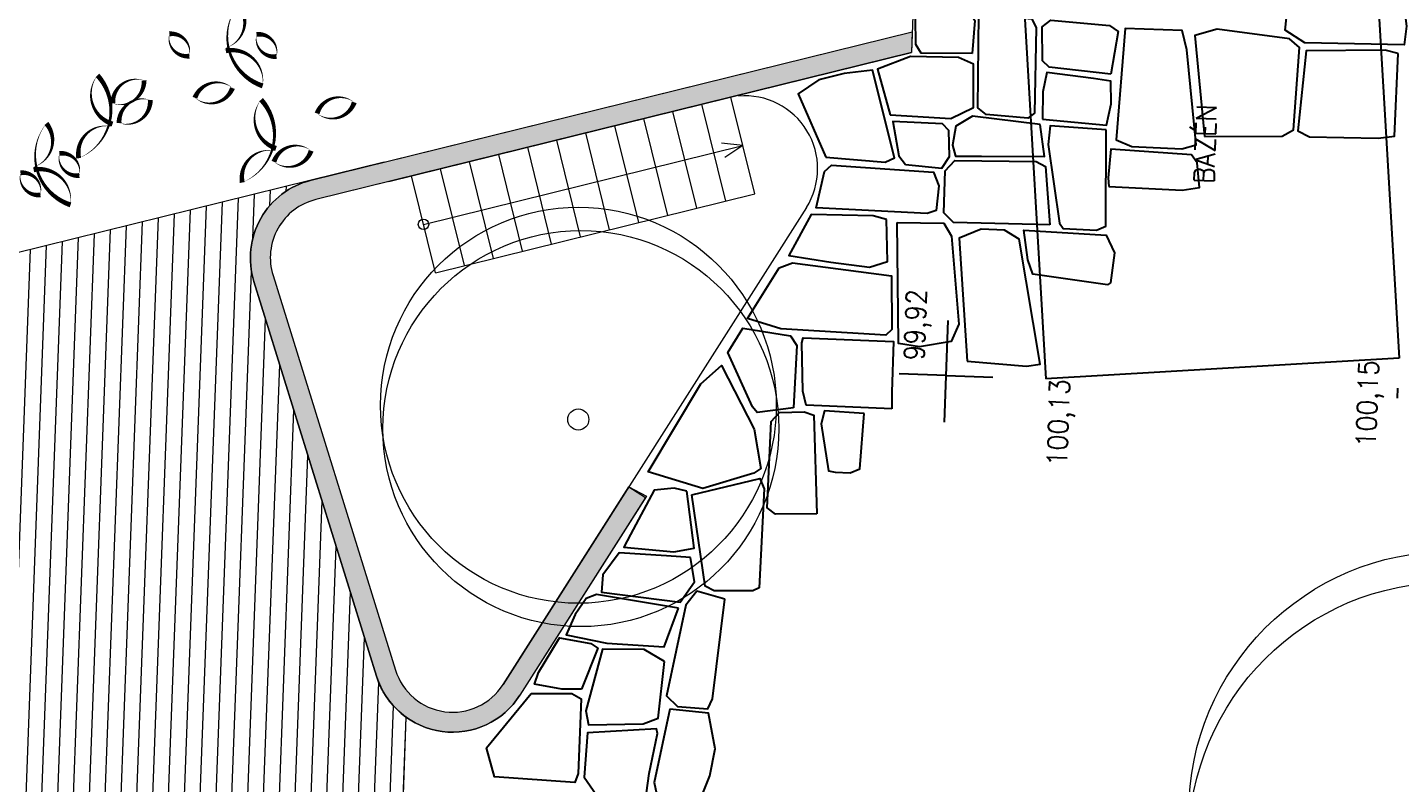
# Model space of a CAD drawing. Header units: metres. Extents: x -442 to 316, y -503 to 125.
# Drawn here: x 108.64 to 122.41, y -463.14 to -455.56 of the extents above; entities that cross this region are included whole.
import ezdxf

# ---------------------------------------------------------------- set-up
doc = ezdxf.new("R2010")
doc.units = ezdxf.units.M
doc.linetypes.add('PUNKT', pattern=[6.35, 0, -6.35])
doc.layers.add('FLOATING-WINDOWS', color=2, linetype='Continuous', plot=False)
for name, color, linetype in [('SRAFA', 251, 'Continuous'), ('SRAFY', 3, 'Continuous'), ('SRAFY-TERÉN', 253, 'Continuous'), ('stávající stromy', 86, 'Continuous'), ('zariz.predmety', 203, 'Continuous')]:
    doc.layers.add(name, color=color, linetype=linetype)
doc.styles.add('SIMPLEX', font='simplex.shx')

msp = doc.modelspace()

# ---------------------------------------------------------------- hatches: boundary and pattern name
at = {"layer": 'SRAFA', "linetype": 'Continuous', "lineweight": 0}
h = msp.add_hatch(color=253, dxfattribs=at)
edge = h.paths.add_edge_path()
edge.add_line((117.5149172870463, -455.6011031455047), (117.5071414815424, -455.80901832117))
edge.add_line((117.5071414815424, -455.80901832117), (111.5322162484178, -457.2832125713692))
edge.add_arc((111.6759341945723, -457.8657029608248), 0.5999582500933489, 103.8597806229745, 197.2588428084863)
edge.add_line((111.1029895650509, -458.0437039533996), (112.3318897653493, -462.0002846975064))
edge.add_arc((112.9048874071464, -461.8223136254327), 0.6000000000000356, 197.254612330409, 327.5312071979228)
edge.add_line((113.4110977896204, -462.1444177214569), (114.6719061111487, -460.1629643014433))
edge.add_line((114.6719061111487, -460.1629643014433), (114.8406429053068, -460.2703323334513))
edge.add_line((114.8406429053068, -460.2703323334513), (113.5798345837784, -462.2517857534649))
edge.add_arc((112.9048874071464, -461.8223136254328), 0.7999999999999833, 197.2546123303993, 327.5312071979327, ccw=False)
edge.add_line((112.140890551417, -462.0596083881976), (110.9119903511185, -458.1030276440908))
edge.add_arc((111.6759872068478, -457.8657328813259), 0.7999999999999637, 103.86480135223968, 197.254612330408, ccw=False)
edge.add_line((111.4842818830889, -457.0890417787359), (117.5149172870463, -455.6011031455047))
at = {"layer": 'SRAFA', "linetype": 'Continuous', "lineweight": 0, "ltscale": 20}
h = msp.add_hatch(dxfattribs=at)
h.set_pattern_fill('LINE', color=256, scale=0.05, style=0)
h.set_pattern_definition([(267.8581972350315, (108.5111438833745, -457.8225513153905), (0.158639096092018, -0.005932932757708188), [])])
edge = h.paths.add_edge_path()
edge.add_line((108.5111438833745, -457.8225513153905), (108.2683871482967, -464.3135584775668))
edge.add_line((108.2683871482967, -464.3135584775668), (110.9291760207556, -464.4066593573629))
edge.add_line((110.9291760207556, -464.4066593573629), (110.9186854544263, -464.7064758812872))
edge.add_line((110.9186854544263, -464.7064758812872), (108.2574147234964, -464.6069471983484))
edge.add_line((108.2574147234964, -464.6069471983484), (108.2054250060231, -465.9970862952937))
edge.add_line((108.2054250060231, -465.9970862952937), (112.3025607161164, -466.150314794863))
edge.add_line((112.3025607161164, -466.150314794863), (112.4400724379441, -462.4734257850532))
edge.add_arc((112.9048874071464, -461.8223136254327), 0.8000000000000644, 197.2546123304059, 234.47777468001982, ccw=False)
edge.add_line((112.140890551417, -462.0596083881977), (110.9119903511185, -458.1030276440909))
edge.add_arc((111.6759872066977, -457.8657328813725), 0.7999999998427739, 103.86468610156771, 197.2546123304133, ccw=False)
edge.add_line((111.4842834452938, -457.0890413933208), (108.5111438833745, -457.8225513153905))

# ---------------------------------------------------------------- linework, layer by layer
at = {"layer": 'FLOATING-WINDOWS', "linetype": 'ByBlock', "lineweight": 25}
for p, q in [((122.0927766601608, -453.630371579597), (122.3979023228707, -458.874245993241)), ((118.5487711215568, -453.8365868611455), (118.8538967842667, -459.0804612747895)), ((117.8380632280303, -459.5155570260703), (117.873792999486, -458.4942652034975)), ((122.3979023228707, -458.874245993241), (118.8538967842667, -459.0804612747895)), ((117.8544697557396, -459.0465964952972), (117.384050295671, -459.0301389271222)), ((117.8544697557395, -459.0465964952972), (118.3248892158081, -459.0630540634722))]:
    msp.add_line(p, q, dxfattribs=at)
at = {"layer": 'FLOATING-WINDOWS', "linetype": 'PUNKT', "lineweight": 25}
msp.add_line((121.9328879123702, -472.1661142440933), (122.3979023228707, -458.874245993241), dxfattribs=at)
at = {"layer": 'FLOATING-WINDOWS', "linetype": 'Continuous', "lineweight": 0, "ltscale": 20, "flags": 128}
msp.add_lwpolyline([(117.5149172870463, -455.6011031455047), (117.5071414815424, -455.80901832117), (111.5322162484178, -457.2832125713692, 0.4316980963177873), (111.1029895650509, -458.0437039533996), (112.3318897653493, -462.0002846975064, 0.638768259541124), (113.4110977896204, -462.1444177214569), (114.6719061111487, -460.1629643014433), (114.8406429053068, -460.2703323334513), (113.5798345837784, -462.2517857534649, -0.638768259541232), (112.140890551417, -462.0596083881976), (110.9119903511185, -458.1030276440908, -0.4316502084052005), (111.4842818830889, -457.0890417787359), (117.5149172870463, -455.6011031455047)], format="xyb", close=True, dxfattribs=at)
at = {"layer": 'FLOATING-WINDOWS', "linetype": 'Continuous', "lineweight": 0, "flags": 128}
msp.add_lwpolyline([(108.5111438833745, -457.8225513153905), (108.2683871482967, -464.3135584775668), (110.9291760207556, -464.4066593573629), (110.9186854544263, -464.7064758812872), (108.2574147234964, -464.6069471983484), (108.2054250060231, -465.9970862952937), (112.3025607161164, -466.150314794863), (112.4400724379441, -462.4734257850532, -0.1638600567888464), (112.140890551417, -462.0596083881977), (110.9119903511185, -458.1030276440909, -0.4316508049780518), (111.4842834452938, -457.0890413933208)], format="xyb", close=True, dxfattribs=at)
at = {"layer": 'SRAFA', "linetype": 'Continuous', "lineweight": 0}
msp.add_line((111.4842925917087, -457.0890391356793), (108.5111438833746, -457.8225513153905), dxfattribs=at)
at = {"layer": 'SRAFY', "linetype": 'Continuous', "lineweight": 0}
for p, q in [((117.6697661863068, -451.4606400031151), (117.5071414815423, -455.8090183211701)), ((112.2164321481941, -456.9083042863262), (117.5149172870463, -455.6011031455047)), ((112.2643381843143, -457.1024820700792), (117.5071414815423, -455.8090183211701)), ((115.9362025158324, -457.2253099920661), (115.6968061310659, -456.2553418234568)), ((115.3536822065974, -457.3690809534203), (115.1142858218309, -456.3991127848111)), ((115.6449423612149, -457.2971954727432), (115.4055459764484, -456.3272273041339)), ((114.7711618973623, -457.5128519147745), (114.5317655125958, -456.5428837461653)), ((115.0624220519799, -457.4409664340974), (114.8230256672133, -456.4709982654882)), ((114.1886415881273, -457.6566228761287), (113.9492452033608, -456.6866547075195)), ((114.4799017427448, -457.5847373954516), (114.2405053579783, -456.6147692268424)), ((115.8165043234491, -456.7403259077613), (115.6006638239354, -456.7158680258175)), ((112.6126426226565, -457.5310661952097), (115.8165043234492, -456.7403259077614)), ((113.6061212788923, -457.8003938374829), (113.3667248941258, -456.8304256688737)), ((113.8973814335098, -457.7285083568058), (113.6579850487433, -456.7585401881966)), ((115.8165043234492, -456.7403259077614), (115.6368292567609, -456.862400391705)), ((112.2164053841146, -456.9083108913092), (111.4842834452938, -457.0890413933209)), ((113.0236009696572, -457.9441647988372), (112.7842045848907, -456.9741966302279)), ((113.3148611242747, -457.8722793181601), (113.0754647395082, -456.9023111495508)), ((113.3148611242747, -457.8722793181601), (113.0754647395082, -456.9023111495508)), ((112.2643381843143, -457.1024820700794), (111.5322162454936, -457.2832125720911)), ((112.7323408150397, -458.0160502795143), (112.4929444302732, -457.046082110905)), ((112.7323408150397, -458.0160502795143), (115.9362025158324, -457.2253099920661)), ((116.4538778460061, -457.3624640762228), (113.4110977896204, -462.1444177214569)), ((111.1029895650509, -458.0437039533997), (112.3318897653493, -462.0002846975065)), ((110.9119903511186, -458.103027644091), (112.1408905514171, -462.0596083881977)), ((114.84863966064, -460.2577648416816), (113.5798345837783, -462.2517857534648)), ((114.6719061111487, -460.1629643014434), (114.8481514982024, -460.2575029895152)), ((112.3025607161166, -466.1503147948629), (112.4400724379441, -462.4734257850532))]:
    msp.add_line(p, q, dxfattribs=at)
msp.add_circle((112.6126426226565, -457.5310661952097), 0.05227474189738621, dxfattribs=at)
for centre, radius, start, end in [((115.8344652948077, -456.9735395171687), 0.7313919750841504, 327.8755922388886, 94.80385758135263), ((111.6759872068479, -457.865732881326), 0.8, 103.864011388671, 197.254612330409), ((111.6759872068479, -457.865732881326), 0.6, 103.864011388671, 197.254612330409), ((112.9048874071463, -461.8223136254327), 0.8, 197.2546123304095, 327.5312071979299), ((112.9048874071463, -461.8223136254327), 0.6, 197.2546123304095, 327.5312071979299)]:
    msp.add_arc(centre, radius, start, end, dxfattribs=at)
at = {"layer": 'SRAFY-TERÉN'}
for points in [[(121.3046066010102, -455.1176424846321), (121.4063549971111, -455.0570774431676), (122.4311027401104, -455.2315261200001), (122.4735615346167, -455.545239216656), (122.4510616027574, -455.7308760411212), (121.4519882528025, -455.7099821745596), (121.2557601896165, -455.5858179927902), (121.3046066010102, -455.1176424846321)], [(118.11581936229, -455.8170732264368), (117.6046457643765, -455.8142405779454), (117.5500746612709, -455.7266694078389), (117.546512960128, -455.4593303438792), (117.6140528426872, -455.410718486932), (118.0975174282089, -455.4200656541229), (118.1432722634113, -455.4877585062673), (118.11581936229, -455.8170732264368)], [(118.1837979745906, -455.4197735103958), (118.7150417878775, -455.4699509172302), (118.7579710918358, -455.5601854722341), (118.740476325087, -456.4161775021093), (118.6733947987909, -456.4655493351597), (118.2563242322294, -456.4300638018753), (118.173335272435, -456.3626931670772), (118.1837979745906, -455.4197735103958)], [(119.5068116137663, -456.0252459120942), (118.8874375758068, -455.9549487687227), (118.8220768963291, -455.8901123665482), (118.8198083891621, -455.5501527145009), (118.9059628086337, -455.4851080543715), (119.4921563242176, -455.5364292401549), (119.5795057085722, -455.5991523533755), (119.5068116137663, -456.0252459120942)], [(120.2681665082322, -455.7829066378042), (120.2238675910072, -455.5869237742631), (119.6521960438854, -455.5669239140141), (119.56194213105, -456.68386925628), (119.7174744331307, -456.7506565457096), (120.2180991615154, -456.7727282405954), (120.3616138208994, -456.7344940233738), (120.2681665082322, -455.7829066378042)], [(120.4467216488583, -456.6501597132342), (121.2252100482694, -456.6461875717915), (121.338649455229, -456.585121761164), (121.3996202351249, -455.757137907085), (121.3002573116246, -455.6716637727092), (120.5749719698379, -455.5748796452804), (120.3487894505752, -455.6393208861959), (120.4467216488583, -456.6501597132342)], [(117.294820972534, -456.4325336591334), (117.9013572854158, -456.4708865915097), (118.127865500212, -456.3609503292541), (118.127865500212, -455.9260414045771), (117.9788666443164, -455.8575609100312), (117.4988294957075, -455.8498176691853), (117.1670028256922, -455.9753864849963), (117.294820972534, -456.4325336591334)], [(122.3898445555646, -455.8187811349585), (122.2586906747802, -455.784449546187), (121.465826871779, -455.79068155713), (121.3829005474365, -456.5933262116625), (121.4990933246214, -456.6552625891671), (122.1892887043276, -456.6684839990967), (122.3522711002498, -456.6482693152149), (122.3898445555646, -455.8187811349585)], [(116.6472770153986, -456.8582378806274), (117.2427480108208, -456.906767245773), (117.3354817275122, -456.8644500184132), (117.1152817114194, -455.9859280044834), (116.8316652042195, -456.0188113587101), (116.5775438071396, -456.0820518831699), (116.3695302334045, -456.2213944164685), (116.6472770153986, -456.8582378806274)], [(118.8219715838081, -456.4763657184706), (119.4640569475344, -456.535776192688), (119.5103058445026, -456.3228875181816), (119.5085318926071, -456.0964445327439), (119.3344756975073, -456.0679496420878), (118.8648809527801, -456.0080391623687), (118.8235683819021, -456.2027743060394), (118.8219715838081, -456.4763657184706)], [(117.4473511303777, -456.9326756032365), (117.8127818261105, -456.9675251993128), (117.8898535020339, -456.8499201642201), (117.8833705463135, -456.5911882277701), (117.8189752647427, -456.524338869034), (117.3208432981237, -456.5006508818262), (117.3797435182456, -456.8431639360231), (117.4473511303777, -456.9326756032365)], [(118.7978026907403, -456.5299230820957), (118.119672166617, -456.4465928356915), (117.9519415551176, -456.5470143777363), (117.9173064031552, -456.7364223262323), (117.9478660453383, -456.8464001187237), (118.2086474489729, -456.8484365323509), (118.8417545091474, -456.8508911124895), (118.7978026907403, -456.5299230820957)], [(119.4589965572449, -456.5822043767911), (118.8985022216827, -456.5419634418267), (118.8787080248699, -456.7322259146762), (118.9933919422321, -457.5208317130115), (119.0285136290334, -457.5736380302808), (119.3629993162158, -457.5894109210066), (119.4585569423771, -457.5506036878045), (119.4589965572449, -456.5822043767911)], [(119.485612814966, -457.1510109988858), (120.2213731544733, -457.1880348181415), (120.395395337598, -457.1619814573978), (120.3733725255077, -456.9131910666298), (120.3170495019733, -456.8339403273807), (119.5061767247662, -456.7763473510506), (119.479140691381, -457.0662725792972), (119.485612814966, -457.1510109988858)], [(117.6648809080957, -457.4220292348637), (116.5514649986599, -457.3657735051659), (116.6363269113094, -457.0005274159382), (116.7038662309926, -456.9362554527096), (117.7270023669971, -457.0082062133149), (117.7809215840857, -457.1440845521238), (117.7543929105918, -457.3927160488317), (117.6648809080957, -457.4220292348637)], [(118.8950146247201, -457.5357521835692), (117.9298514012908, -457.5110084809294), (117.8332217325351, -457.4144120168019), (117.8451542906762, -456.9943293862764), (117.9409955821307, -456.892170734717), (118.7584690250158, -456.8994164343443), (118.8503274871075, -456.9520549935082), (118.8950146247201, -457.5357521835692)], [(117.2553031367318, -457.4814788134913), (117.1233797967114, -457.445924887067), (116.5012422364396, -457.4319057140033), (116.2770540213364, -457.8425758583674), (116.6998024193617, -457.910331721904), (117.0856663403551, -457.961385270296), (117.2666477731229, -457.9031665720481), (117.2553031367318, -457.4814788134913)], [(117.3649597266426, -457.512966095176), (117.8335969903374, -457.5193367265792), (117.9081817847762, -457.6480289576658), (117.9839807753319, -458.5304854101457), (117.9048616224732, -458.7054552942022), (117.5889071700531, -458.760030320168), (117.3778247151831, -458.7254943489752), (117.3649597266426, -457.512966095176)], [(118.0646279639872, -458.9044182737144), (118.6600989594094, -458.9529476388601), (118.7987790289475, -458.9317870664836), (118.5865239547857, -457.6784215118195), (118.4409232259359, -457.5901728155218), (118.2053935134165, -457.57810686907), (117.9863295040277, -457.6681946948161), (118.0646279639872, -458.9044182737144)], [(119.4740278139937, -458.1379245951028), (118.7233041601626, -458.0294662153326), (118.6753205353885, -457.887900591393), (118.6329325146198, -457.5910214923113), (119.4609651105716, -457.6392251455916), (119.5430061684219, -457.8167896500779), (119.5050420409542, -458.1179798627941), (119.4740278139937, -458.1379245951028)], [(116.1808708283027, -457.9675275120557), (116.3127514783068, -457.917635315082), (117.3060333855369, -458.0478197153661), (117.3098659322102, -458.5867229572976), (117.2491210071676, -458.6420300317973), (116.1953775588905, -458.579764507716), (115.8615814104419, -458.4759592116211), (116.1808708283027, -457.9675275120557)], [(116.3238100643644, -459.3690241085314), (115.9607562644568, -459.4181215664405), (115.9122435717982, -459.3620952729243), (115.6649391771075, -458.8166188465273), (115.8142899076179, -458.5724482699663), (116.2925097797352, -458.649969467205), (116.35857089809, -458.7461549252066), (116.3238100643644, -459.3690241085314)], [(117.3115842434058, -459.3812724123223), (116.4508338200473, -459.3438772540211), (116.4172608085751, -459.2034577039959), (116.4064438240102, -458.7182999403944), (116.4201881348403, -458.6702281914554), (117.3266781454278, -458.7051146406967), (117.308717482587, -459.2133647452213), (117.3115842434058, -459.3812724123223)], [(115.3947195163987, -459.1294618159648), (115.6003969099384, -458.9458981740881), (115.9309185567018, -459.5847083266028), (115.9947602247254, -459.9774603714779), (115.9271445287337, -460.0256016039335), (115.4158430681144, -460.1784909096613), (114.8648230710992, -460.0118762154354), (115.3947195163987, -459.1294618159648)], [(116.5572936690319, -460.4318921986371), (116.1448898047764, -460.4350438878901), (116.0587548234398, -460.3744029479151), (116.0988902869851, -459.5079632505986), (116.1820903826163, -459.4189179580475), (116.4323007815809, -459.4119567489824), (116.5266075385427, -459.4429027761387), (116.5572936690319, -460.4318921986371)], [(117.0319857683803, -459.4282822074547), (116.6360546922571, -459.3991775376547), (116.6000831239438, -459.5301305613847), (116.6754039406951, -460.0007656333507), (116.7433933346144, -460.0139935637062), (116.8934917388028, -460.0235679692204), (116.9880900316741, -459.9824775293075), (117.0319857683803, -459.4282822074547)], [(115.3044172704545, -460.241563209674), (115.9878594759458, -460.0805897992758), (116.0283913833822, -460.1839365121961), (115.9781880953034, -461.1739379827403), (115.917398548262, -461.2038793807491), (115.5295927201036, -461.203966482163), (115.4369807353575, -461.1585761577782), (115.3044172704545, -460.241563209674)], [(115.2553638198784, -460.2073157524768), (115.1263104510181, -460.177295440534), (114.9269178053464, -460.1973087179192), (114.68824214492, -460.6406353917532), (114.6213681516638, -460.768966684278), (115.1237849711874, -460.8132264589374), (115.3259948408327, -460.7791014938705), (115.2553638198784, -460.2073157524768)], [(115.2906381232046, -460.8700655987882), (115.0491131463436, -460.8536368103687), (114.5763148386363, -460.8252802518355), (114.4100340396321, -461.0459432829025), (114.3977566005715, -461.2180485244155), (115.1870533631691, -461.3173090034736), (115.331705008633, -461.1163828589126), (115.2906381232046, -460.8700655987882)], [(115.170020850167, -461.3797031703712), (114.3476408800789, -461.2409893189167), (114.2436018009207, -461.2837697579382), (114.133649892, -461.4411194175517), (114.0419531490156, -461.6457974151601), (114.4521476406871, -461.7314817411489), (115.0262667076763, -461.7652082994682), (115.170020850167, -461.3797031703712)], [(115.6360765504724, -461.2894952021588), (115.3540535007846, -461.2083064554831), (115.2434624259732, -461.3482970901613), (115.049902437343, -462.2567773543592), (115.1611414251926, -462.3639687582058), (115.4655348430852, -462.3874335130966), (115.5116026853285, -462.2883009368219), (115.6360765504724, -461.2894952021588)], [(114.1966637742144, -462.1928088862063), (113.9988498628286, -462.191530528797), (113.7273104317101, -462.1416498126387), (113.7657783445088, -462.0254449496392), (113.9758742142244, -461.6755101507013), (114.2899469400359, -461.73452252692), (114.3611501928235, -461.7799876820286), (114.1966637742144, -462.1928088862063)], [(115.0309816281844, -461.9146405282775), (114.8244340919646, -461.7932854810879), (114.4087620935123, -461.7899202217977), (114.2413658381784, -462.4092835403037), (114.2676339462923, -462.5493335196866), (114.8174335778758, -462.5387261246533), (114.9652008726193, -462.4804377227836), (115.0309816281844, -461.9146405282775)], [(113.6941723791012, -462.2332441502122), (114.0997962176997, -462.234811692598), (114.1942649914797, -462.2888832396192), (114.1641761283654, -463.0370660400436), (114.1301177835248, -463.1282535489879), (113.3252179643978, -463.0704649420238), (113.2438324838608, -462.7787723191841), (113.6941723791012, -462.2332441502122)], [(115.084898948347, -462.3916957337484), (114.9255196841309, -463.1258538883515), (114.9496382156035, -463.2379005316707), (115.3918377078444, -463.2941611123756), (115.484296103476, -463.0610834049828), (115.5385671951794, -462.7878187501854), (115.4718580039575, -462.433074637062), (115.084898948347, -462.3916957337484)], [(114.4053794956767, -463.3326768258119), (114.8487397280329, -463.2320611545142), (114.8766030522098, -463.0375609890775), (114.9599872426547, -462.6367004126695), (114.9496359920874, -462.5877856834159), (114.2564129336539, -462.6287356080817), (114.2252000428591, -463.0744928404616), (114.4053794956767, -463.3326768258119)]]:
    msp.add_lwpolyline(points, dxfattribs=at)
at = {"layer": 'stávající stromy', "linetype": 'Continuous', "lineweight": 0}
for centre, radius in [((114.1662075172734, -459.3448187850778), 1.985167311987075), ((114.1908198795012, -459.5793092609306), 1.985167311987075), ((114.1652357582837, -459.4877238739912), 0.1059533568932238), ((122.9112021731937, -463.4324250338957), 2.622814513072171), ((122.9098497613274, -463.7405574398196), 2.622814513072171)]:
    msp.add_circle(centre, radius, dxfattribs=at)
at = {"layer": 'zariz.predmety', "color": 253, "linetype": 'Continuous', "ltscale": 0.001}
for points in [[(110.9991886180806, -456.1433616311188, 0, 0, 0.5205670505517462), (110.9991886180806, -456.1433616311188, 0, 0.05, 0.5205670505517462), (110.6294284445833, -455.7909064854658, 0, 0.05, 0.5205670505517462), (110.6370210778057, -455.7601482166181, 0, 0.05, 0.5205670505517462), (110.7571298354058, -455.3264189104756, 0, 0.05, 0.5205670505517462), (110.9991886180806, -456.1433616311188, 0.05, 0.05, 0)], [(110.2633716416386, -455.8443018205223, 0, 0, 0.5205670505517462), (110.2633716416386, -455.8443018205223, 0, 0.05, 0.5205670505517462), (110.0636620272085, -455.6220089442349, 0, 0.05, 0.5205670505517462), (110.2633716416386, -455.8443018205223, 0.05, 0.05, 0)], [(111.1379738699022, -455.8485391971612, 0, 0, 0.5205670505517462), (111.1379738699022, -455.8485391971612, 0, 0.05, 0.5205670505517462), (110.9382642554577, -455.6262463208722, 0, 0.05, 0.5205670505517462), (111.1379738699022, -455.8485391971612, 0.05, 0.05, 0)], [(109.3427178928096, -456.0369986287121, 0, 0, 0.5205670505517462), (109.3427178928096, -456.0369986287121, 0, 0.05, 0.5205670505517462), (109.4925489259718, -456.5253610731524, 0, 0.05, 0.5205670505517462), (109.4708684388689, -456.5484624941016, 0, 0.05, 0.5205670505517462), (109.1537741406498, -456.8678344256991, 0, 0.05, 0.5205670505517462), (109.3427178928096, -456.0369986287121, 0.05, 0.05, 0)], [(109.8093464340444, -456.0887030810719, 0, 0, 0.5205670505517462), (109.8093464340444, -456.0887030810719, 0, 0.05, 0.5205670505517462), (109.4956056363904, -456.3186475665914, 0, 0.05, 0.5205670505517462), (109.8093464340444, -456.0887030810719, 0.05, 0.05, 0)], [(110.6962147266916, -456.1646013245271, 0, 0, 0.5205670505517462), (110.6962147266916, -456.1646013245271, 0, 0.05, 0.5205670505517462), (110.3196083804352, -456.2619430638445, 0, 0.05, 0.5205670505517462), (110.6962147266916, -456.1646013245271, 0.05, 0.05, 0)], [(109.8722816839431, -456.2851757868465, 0, 0, 0.5205670505517462), (109.8722816839431, -456.2851757868465, 0, 0.05, 0.5205670505517462), (109.5585408862632, -456.5151202723341, 0, 0.05, 0.5205670505517462), (109.8722816839431, -456.2851757868465, 0.05, 0.05, 0)], [(110.9833911844133, -456.280940564111, 0, 0, 0.5205670505517462), (110.9833911844133, -456.280940564111, 0, 0.05, 0.5205670505517462), (111.1332222175754, -456.7693030085513, 0, 0.05, 0.5205670505517462), (111.1115417304726, -456.7924044295005, 0, 0.05, 0.5205670505517462), (110.7944474322534, -457.111776361098, 0, 0.05, 0.5205670505517462), (110.9833911844133, -456.280940564111, 0.05, 0.05, 0)], [(111.9178619348317, -456.308489177424, 0, 0, 0.5205670505517462), (111.9178619348317, -456.308489177424, 0, 0.05, 0.5205670505517462), (111.5448892562337, -456.4189388730931, 0, 0.05, 0.5205670505517462), (111.9178619348317, -456.308489177424, 0.05, 0.05, 0)], [(109.0716899718153, -457.3364280514258, 0, 0, 0.5205670505517462), (109.0716899718153, -457.3364280514258, 0, 0.05, 0.5205670505517462), (108.7019297983178, -456.9839729057728, 0, 0.05, 0.5205670505517462), (108.7095224315404, -456.9532146369251, 0, 0.05, 0.5205670505517462), (108.8296311891405, -456.5194853307826, 0, 0.05, 0.5205670505517462), (109.0716899718153, -457.3364280514258, 0.05, 0.05, 0)], [(111.4852968352649, -456.7931453718195, 0, 0, 0.5205670505517462), (111.4852968352649, -456.7931453718195, 0, 0.05, 0.5205670505517462), (111.1123241566669, -456.9035950674886, 0, 0.05, 0.5205670505517462), (111.4852968352649, -456.7931453718195, 0.05, 0.05, 0)], [(109.1601304290601, -457.0416056174682, 0, 0, 0.5205670505517462), (109.1601304290601, -457.0416056174682, 0, 0.05, 0.5205670505517462), (108.9604208146157, -456.8193127411792, 0, 0.05, 0.5205670505517462), (109.1601304290601, -457.0416056174682, 0.05, 0.05, 0)], [(108.7697735677959, -457.2368884176646, 0, 0, 0.5205670505517462), (108.7697735677959, -457.2368884176646, 0, 0.05, 0.5205670505517462), (108.5700639533659, -457.0145955413772, 0, 0.05, 0.5205670505517462), (108.7697735677959, -457.2368884176646, 0.05, 0.05, 0)]]:
    msp.add_lwpolyline(points, format="xyseb", close=True, dxfattribs=at)

# ---------------------------------------------------------------- texts
at = {"layer": 'FLOATING-WINDOWS', "linetype": 'ByBlock', "lineweight": 25, "insert": (120.5414048531792, -457.1260412887078), "char_height": 0.2, "width": 0.8709944444444477, "attachment_point": 7, "rotation": 87.99633124312534, "style": 'SIMPLEX'}
msp.add_mtext('\\W0.93;BAZÉN', dxfattribs=at)
at = {"layer": 'FLOATING-WINDOWS', "linetype": 'ByBlock', "lineweight": 35, "char_height": 0.2, "attachment_point": 7, "rotation": 87.99633124312534, "style": 'SIMPLEX'}
for s, insert, width in [('\\W0.93;99,92', (117.6941899807325, -458.9019026506614), 0.7876611111111338), ('\\W0.93;100,15', (122.2247743603169, -459.7724015154154), 0.8098833333333236), ('\\W0.93;100,13', (119.1264774734429, -459.9631405833343), 0.8098833333333236)]:
    msp.add_mtext(s, dxfattribs=dict(at, insert=insert, width=width))

doc.saveas('drawing.dxf')
